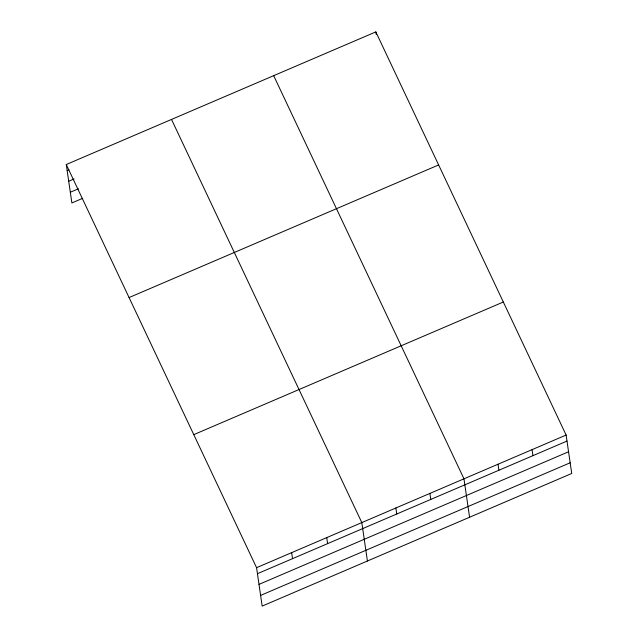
<?xml version="1.0" encoding="UTF-8"?>
<svg xmlns="http://www.w3.org/2000/svg" width="638" height="638" viewBox="0 0 638 638"><rect width="100%" height="100%" fill="white"/><g stroke="black" fill="none" stroke-linecap="round" stroke-linejoin="round"><path stroke-width="0.96" d="M66.272 164.524L375.83 31.9L566.121 435.052L571.728 473.476L262.17 606.1L256.572 567.676L66.272 164.524L71.879 202.948L82.677 198.322M67.15 170.537L68.952 169.764M68.713 181.232L74.112 178.919M70.316 192.253L78.41 188.784M129.067 297.563L438.625 164.939M193.769 434.637L503.326 302.013M256.572 567.676L566.121 435.052M257.441 573.69L566.999 441.065M259.004 584.384L568.562 451.76M260.615 595.406L570.165 462.781M273.678 75.667L463.97 478.819L469.576 517.243M171.518 119.434L361.818 522.586L367.424 561.009M532.068 449.638L532.945 455.652M498.023 464.225L498.9 470.238M375.83 31.9L376.205 34.476M429.916 493.405L430.794 499.418M395.863 507.992L396.74 514.005M326.736 537.619L327.613 543.624M291.654 552.644L292.531 558.657"/></g></svg>
